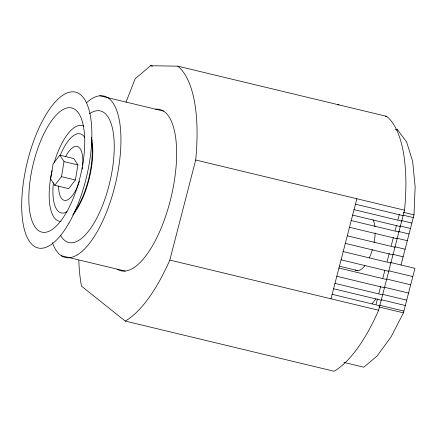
<?xml version="1.0" encoding="UTF-8"?>
<svg xmlns="http://www.w3.org/2000/svg" width="437" height="437" viewBox="0 0 437 437"><rect width="100%" height="100%" fill="white"/><g stroke="black" fill="none" stroke-linecap="round" stroke-linejoin="round"><path stroke-width="0.66" d="M401.024 264.991L413.997 214.851L415.15 186.719L412.643 161.406L406.59 141.916L397.604 129.849L395.616 129.374M54.751 185.304L61.47 176.657L64.026 161.597L59.864 155.173L53.15 163.82L50.594 178.88L54.751 185.304L68.675 188.647L75.388 180.006L77.944 164.94L73.787 158.522L59.864 155.173M78.829 260.152A135.142 51.468 -76.5 0 0 81.506 286.159L125.233 321.069A135.142 51.468 -76.5 0 0 169.813 260.064L195.7 160.018A135.142 51.468 -76.5 0 0 177.766 66.162L150.563 65.752L135.175 78.747L126.014 102.16M330.984 298.793L356.871 198.748M376.044 304.381L377.481 298.826M378.874 293.451L380.709 286.355M382.839 278.118L384.806 270.525M387.1 261.648L389.225 253.449M391.181 245.873L393.387 237.346M395.13 230.621L396.539 225.164M397.954 219.713L399.363 214.261M125.233 321.069L334.054 371.248A135.142 51.468 -76.5 0 0 378.633 310.243L404.52 210.197A135.142 51.468 -76.5 0 0 386.592 116.335L177.766 66.162M343.941 362.426L363.824 367.206L377.076 356.018L391.099 336.834L403.427 312.843L414.942 268.34L390.416 262.446M372.067 303.857L375.738 298.93M337.703 104.869L338.943 104.885M385.352 116.318L386.592 116.335M395.856 129.827L397.604 129.849M150.563 65.752L152.557 66.233M99.833 95.79L163.542 111.096M195.7 160.018L404.52 210.197M403.389 212.306L413.997 214.851M403.34 215.217L413.282 217.604M355.461 204.199L403.111 215.649M401.264 220.51L411.873 223.056M354.046 209.651L401.696 221.1M399.855 225.962L410.463 228.513M352.637 215.108L400.287 226.557M398.446 231.413L409.048 233.964M351.228 220.559L398.877 232.009M396.703 238.143L407.311 240.694M349.485 227.289L397.135 238.739M64.026 161.597L77.944 164.94M395.163 246.829L405.104 249.216M347.278 235.811L394.928 247.26M392.535 254.247L403.143 256.792M345.317 243.387L392.967 254.837M61.47 176.657L75.388 180.006M343.198 251.586L390.847 263.036M388.946 270.847L412.812 276.583M341.062 259.835L388.712 271.284M339.396 266.199L357.985 270.667M386.816 279.074L410.682 284.804M338.937 268.056L386.587 279.505M384.025 287.153L408.551 293.047M336.807 276.293L384.456 287.743M382.85 294.407L406.716 300.143M334.971 283.389L382.621 294.838M381.457 299.782L405.323 305.518M333.578 288.764L381.228 300.214M379.36 305.179L403.886 311.073M332.142 294.32L379.791 305.769M378.901 306.949L403.427 312.843M169.813 260.064L378.633 310.243M61.409 255.754L125.119 271.055M91.169 139.239A49.206 18.742 -76.5 0 1 74.175 212.125M61.065 221.433A49.206 18.742 -76.5 0 1 52.101 170.681M54.144 162.815A49.206 18.742 -76.5 0 1 83.942 126.206M155.517 109.174A82.964 31.595 -76.5 0 1 171.047 197.48A82.964 31.595 -76.5 0 1 117.1 269.132M65.632 156.648A27.706 10.554 -76.5 0 1 78.097 146.788A27.706 10.554 -76.5 0 1 82.669 165.35M82.489 167.207A27.706 10.554 -76.5 0 1 82.254 169.114M79.463 181.202A27.706 10.554 -76.5 0 1 77.715 185.971M77.458 186.588A27.706 10.554 -76.5 0 1 65.069 200.436A27.706 10.554 -76.5 0 1 58.585 186.004M89.645 113.653A67.659 25.767 -76.5 0 1 109.692 182.742A67.659 25.767 -76.5 0 1 60.443 235.215M372.969 219.691A27.706 10.554 -76.5 0 1 374.93 226.634M375.164 232.948A27.706 10.554 -76.5 0 1 374.077 242.557M372.39 249.593A27.706 10.554 -76.5 0 1 369.27 258.054M364.873 265.63A27.706 10.554 -76.5 0 1 355.308 270.022M60.437 154.927A40.657 15.481 -76.5 0 1 84.854 137.584M67.052 211.705A40.657 15.481 -76.5 0 1 53.401 182.688M86.531 102.75A82.964 31.595 -76.5 0 1 115.166 184.911A82.964 31.595 -76.5 0 1 52.374 242.59M91.426 137.218A50.424 19.206 -76.5 0 1 72.739 215.009M66.473 212.349A63.868 24.325 -76.5 0 0 74.667 109.212A63.868 24.325 -76.5 0 0 29.23 188.571A63.868 24.325 -76.5 0 0 66.473 212.349M68.942 223.121A80.14 30.519 -76.5 0 0 79.223 93.715A80.14 30.519 -76.5 0 0 22.205 193.291A80.14 30.519 -76.5 0 0 68.942 223.121"/></g></svg>
